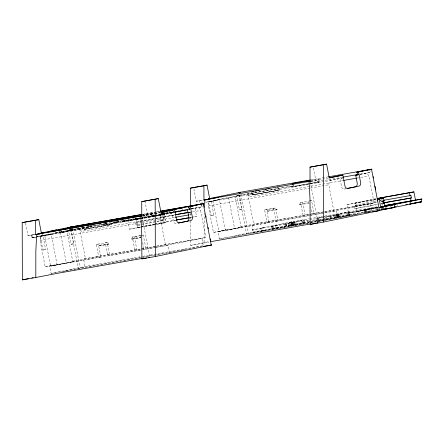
<?xml version="1.0" encoding="UTF-8"?>
<svg xmlns="http://www.w3.org/2000/svg" width="444" height="444" viewBox="0 0 444 444"><rect width="100%" height="100%" fill="white"/><g stroke="black" fill="none" stroke-linecap="round" stroke-linejoin="round"><path stroke-width="0.33" stroke-dasharray="2.22 1.67" d="M204.251 212.82L204.079 243.029L190.637 245.388L190.543 212.271M59.274 231.657L59.124 232.823L72.466 230.175L72.15 228.521M304.118 222.76L304.484 219.847L303.585 220.008L304.118 222.76L291.669 225.252L291.142 222.5L301.615 220.352L302.508 220.196L303.041 222.949L301.615 220.352L302.148 223.104L305.011 222.605L304.484 219.847L291.142 222.5M338.927 214.102L338.561 217.016L338.034 214.258L338.927 214.102L339.46 216.861L349.933 214.713L349.4 211.954L348.501 212.115L349.034 214.868L336.591 217.36L336.058 214.607L346.531 212.46L347.43 212.304L347.957 215.057M155.406 247.513L45.183 266.872L40.088 240.42L40.815 236.252L51.182 234.132L57.015 264.446L57.825 264.302L57.931 264.857L73.637 261.638L73.532 261.083L72.727 261.227L66.889 230.913L60.345 232.062L66.289 262.926L73.637 261.638M83.583 226.24L82.628 227.988L84.182 229.248L110.195 224.825L111.383 224.581L111.511 223.837L110.145 224.12L110.279 224.808M190.576 209.035L198.729 207.426L200.621 210.478L205.822 237.479L165.606 245.721L160.517 219.269L161.239 215.107M360.356 174.303L366.994 172.944L368.886 175.996L374.087 203.002L333.877 211.239L213.453 232.39L208.358 205.938L209.08 201.77L219.447 199.65L225.286 229.964L226.09 229.82L226.196 230.375L241.908 227.156L241.802 226.601L240.992 226.745L235.154 196.431L212.904 200.799L218.848 231.663L226.196 230.375M251.848 191.758L250.899 193.506L252.475 194.905L253.663 194.666L253.79 193.923L205.822 202.386M252.475 194.905L278.466 190.343L279.648 190.099L279.781 189.355L278.416 189.638L278.549 190.326M333.877 211.239L328.782 184.787L329.509 180.625L342.485 178.038L341.63 176.479M71.251 230.292L75.585 229.443L68.726 230.58L71.251 230.292L71.578 229.082M71.706 229.998L74.231 229.709L74.564 228.499M288.55 225.979L289.91 225.719L289.377 222.96L291.902 222.672L291.075 225.691L288.55 225.979L288.023 223.227L292.357 222.377L294.883 222.089L295.415 224.847L291.536 225.402L291.003 222.644L293.528 222.355L294.056 225.108L294.883 222.089L288.023 223.227L289.91 225.719L292.43 225.43L291.775 221.961L289.038 222.488L289.499 222.389M128 219.813L128.782 218.22M140.981 236.069L140.52 237.662L131.563 239.233L132.301 237.079L140.731 235.536M146.703 215.074L145.921 216.666L145.388 213.908L146.703 215.074L142.718 215.773M299.739 204.284L300.566 202.597L302.597 202.181L305.095 215.135L303.108 215.54L300.982 204.518L299.828 204.756L299.739 204.284L308.697 202.708L309.252 201.587M307.326 221.717L308.108 220.124L308.636 222.882L307.326 221.717L325.247 218.57L326.556 219.736L326.029 216.977L325.247 218.57M349.106 213.159L348.324 214.752L347.791 211.993L349.106 213.159L367.022 210.012L366.239 211.605L380.558 209.013M139.699 218.326L124.376 221.018L125.341 219.242L124.359 220.446L123.099 220.707L123.493 221.34L150.388 216.589L151.326 214.674L149.889 213.503L142.557 214.791M291.764 186.857L318.631 181.973L292.646 186.536L293.606 184.76L292.624 185.964L291.369 186.225L291.764 186.857L318.659 182.107L319.597 180.197L318.154 179.021L310.822 180.308M289.91 225.719L291.902 222.672M169.369 210.512L169.897 213.27L173.615 212.487M82.95 226.884L77.339 229.221L77.128 228.122M68.498 230.464L71.251 229.937L68.504 230.464L71.145 244.244L73.904 243.717L71.04 229.187M39.688 233.505L42.874 250.039L45.627 249.511M208.491 201.776L209.701 201.526M211.222 201.254L213.897 215.024L211.144 215.556L208.486 201.776L211.233 201.249L210.162 201.476M71.151 244.244L73.898 243.712M238.439 195.682L239.516 195.454L242.174 209.229L239.427 209.762L236.763 195.982L238.112 195.704M213.875 215.035L211.189 215.54M239.421 209.762L242.163 209.229M260.761 228.283L261.272 231.047L264.03 230.514L263.503 227.755L260.772 228.288L262.093 228.011M261.277 231.041L264.019 230.514M291.775 221.967L289.605 222.366M289.05 222.494L289.549 225.252L290.032 225.141M55.056 230.841L55.483 233.044L55.877 232.956M263.481 227.766L262.149 228.038M275.169 225.247L275.73 228L292.413 224.57L380.575 209.085M78.599 227.778L78.81 228.876L77.339 229.221L91.808 226.446L91.592 225.341M89.91 224.581L90.337 226.784L90.798 226.679M121.806 220.274L122.022 221.378L122.477 221.273L122.267 220.169M169.192 211.388L169.508 213.042L169.969 212.931L169.647 211.277M285.808 223.554L286.341 226.312L286.796 226.207L286.269 223.449L284.798 223.793L285.331 226.545L285.259 223.687L285.792 226.44L272.333 228.982L271.8 226.229L273.271 225.885L273.798 228.643L273.343 228.749L272.81 225.99M317.732 218.098L318.187 217.993L318.72 220.751L318.259 220.857L317.732 218.098L324.231 216.883M272.333 228.982L286.796 226.207M330.175 215.795L329.72 215.901L330.247 218.653L330.708 218.548L330.175 215.795L316.722 218.337L317.249 221.09L331.718 218.315L331.185 215.556L324.686 216.777M331.185 215.556L330.73 215.662L331.257 218.42M365.218 209.762L365.678 209.651L366.206 212.41L365.751 212.515L365.218 209.762L378.677 207.22M378.088 209.657L377.666 207.453L377.206 207.559L377.633 209.768M136.275 217.499L136.486 218.598L136.025 218.709L135.814 217.604M316.722 218.337L317.183 218.232M364.74 212.754L364.208 209.995L364.668 209.89L365.196 212.648M317.249 221.09L317.71 220.984M41.57 235.98C45.615 235.248 37.551 236.746 41.625 236.008M276.046 227.922L275.73 228M275.591 225.152L276.851 224.958L277.378 227.711L252.73 232.7L252.198 229.942L291.886 221.811L308.93 218.82M25.602 223.277L28.005 235.742L35.27 234.31M193.873 188.794L196.27 201.26L203.224 199.872M35.287 234.41L30.947 235.176L31.474 237.934L35.487 237.113M36.153 236.974L71.584 229.715L174.048 211.721M202.42 202.902L199.745 203.452L199.212 200.694M205.761 202.22L239.854 195.232L292.624 185.964L292.646 186.536M31.879 235.009L32.406 237.762L72.095 229.631M66.889 230.913L80.547 228.138L81.185 231.452L155.578 218.387M235.154 196.431L248.812 193.662L292.535 185.986L292.668 186.674M162.454 213.237L162.665 214.335L151.293 216.639L150.766 213.886L161.239 211.738M70.285 229.415L70.496 230.519L59.124 232.823L58.808 231.169M142.413 215.806L154.251 213.575M310.678 181.324L315.801 180.27L313.148 166.494M31.474 237.934L85.52 228.405L85.392 229.143L84.205 229.387L110.195 224.825M253.79 193.923L252.425 194.2L252.109 192.546M103.596 223.876L103.807 224.98L115.174 222.677L114.963 221.573M105.25 221.878L105.777 224.636L117.149 222.333L116.828 220.679M123.493 221.34L139.71 218.381M318.659 182.107L317.749 182.295L317.355 181.657L318.614 181.402L318.154 179.021M139.988 218.459L127.955 220.923L129.543 229.193L140.298 227.306M140.654 218.32L154.024 215.579M154.695 215.445L173.465 211.91M136.591 222.316L136.025 219.375L140.021 218.559M140.687 218.42L154.001 215.695M154.667 215.556L173.56 212.027M150.388 216.589L149.484 216.777L149.09 216.139L150.344 215.884L149.889 213.503M164.319 212.337L164.635 213.991L153.263 216.295L152.736 213.536M32.406 237.762L162.326 214.952L173.843 212.587L172.877 210.833M191.27 209.024L202.492 206.726L201.348 204.645M277.944 187.174L278.416 189.638L330.652 180.464L342.485 178.038M360.195 174.409L370.762 172.244L369.619 170.163M140.97 227.184L166.2 222.627L165.651 219.78L136.047 225.003L135.57 222.516L174.797 214.813M140.787 218.542L164.607 214.358L165.174 217.294L164.33 217.466L164.813 219.952L165.651 219.78M136.047 225.003L137.801 224.647L137.951 225.43L137.618 224.681M162.227 219.636L162.56 220.391L162.227 219.636L163.903 219.292L163.425 216.811M137.768 225.463L162.56 220.391M129.543 229.193L140.243 227.001M140.909 226.862L154.279 224.12M154.95 223.987L175.73 220.063M137.068 224.797L137.618 227.644L140.282 227.1M140.948 226.962L154.262 224.237M154.928 224.098L175.835 220.174M191.614 208.724L194.972 208.136L196.564 216.406L190.126 217.665M344.344 189.044L345.665 188.772C343.972 189.671 341.808 188.667 341.569 186.746L339.976 178.477M96.337 244.444L98.368 244.028L99.85 245.732L108.808 244.156L108.719 243.689L107.326 242.457L96.337 244.444L98.829 257.398L100.816 256.993L98.696 245.965L99.85 245.732M266.633 209.546L268.115 211.25L266.961 211.488L269.086 222.511L267.099 222.916L264.602 209.962L266.633 209.546L275.596 207.975L276.989 209.207L277.078 209.673L275.924 209.912L278.044 220.94L324.026 212.865M107.326 242.457L105.295 242.868L107.792 255.827L142.235 249.717M142.674 242.613L143.795 248.451L145.782 248.041L143.29 235.087L132.301 237.079M264.602 209.962L275.596 207.975M309.524 201.021L311.555 200.605L314.052 213.564L312.065 213.969L310.817 207.481M131.563 239.233L141.037 237.54M98.696 245.965L108.808 244.156M378.044 207.759L348.479 212.954L346.886 204.684L376.301 198.657M376.601 202.281L355.505 205.988L354.956 203.141L376.262 198.773M45.183 266.872L57.825 264.302M72.727 261.227L85.398 258.63L155.472 246.326M213.453 232.39L226.09 229.82M240.992 226.745L253.663 224.148L374.087 203.002M51.182 234.132L44.639 235.281L50.583 266.145L66.289 262.926M218.848 231.663L241.908 227.156M307.72 223.421L219.353 238.939L217.921 231.496L278.044 220.94M355.949 205.888L355.799 205.106L377.084 200.744M377.494 204.723L354.75 208.719L354.273 206.232L356.132 205.855L355.799 205.106M380.558 200.849L380.408 200.061L380.558 200.849L382.129 200.527L382.367 201.765M354.75 208.719L377.289 204.107M380.619 203.424L382.606 203.008M336.058 214.607L349.4 211.954M100.816 256.993L49.656 265.978L51.088 273.421L85.015 266.467L142.113 256.438M219.353 238.939L253.285 231.984L310.384 221.956M348.479 212.954L377.888 206.926M63.453 271.451L65.473 271.034M66.145 270.896L79.942 268.087L140.798 257.403M190.637 245.388L209.496 241.519M234.415 236.413L248.213 233.605L309.068 222.921M355.983 208.469L356.549 211.405L377.855 207.043M204.079 243.029L208.952 242.03M305.011 222.605L294.539 224.747L294.006 221.994L293.112 222.15L293.645 224.908M142.851 257.304L169.364 252.647L203.291 245.693L201.859 238.256L156.094 246.292M324.714 220.435L368.17 211.91M368.847 211.771L371.561 211.211L370.13 203.774L309.507 214.419M48.701 234.426L51.92 233.833L51.709 232.728M290.137 225.119L292.302 224.72L289.582 225.247M112.981 220.535L113.403 222.738L117.283 222.183L117.072 221.084M120.269 221.6L116.389 222.155L120.269 221.6L120.052 220.502M113.403 222.738L117.283 222.183M160.684 213.298L160.894 214.397L164.774 213.847L164.558 212.743M167.754 213.264L163.875 213.819L167.754 213.264L167.543 212.16M160.894 214.397L164.774 213.847M332.939 215.334L336.818 214.779L337.351 217.538L335.997 217.799L333.472 218.093L332.939 215.334L336.818 214.779M335.925 214.752L339.799 214.197L340.332 216.955L338.977 217.216L336.452 217.51L335.925 214.752L339.799 214.197M291.536 225.402L295.415 224.847L292.357 222.377L292.89 225.136L291.003 222.644M292.43 225.43L291.075 225.691L290.548 222.938M333.472 218.093L337.351 217.538M336.452 217.51L340.332 216.955M44.222 249.761L45.621 249.506L42.446 232.972M44.283 249.789L42.902 250.039M91.808 226.446L78.349 228.987L78.138 227.883M122.022 221.378L136.486 218.598M169.508 213.042L173.865 212.204M271.8 226.229L286.269 223.449L286.341 226.312M364.208 209.995L377.666 207.453M318.72 220.751L331.718 218.315M365.751 212.515L367.149 212.282M140.376 218.259L150.361 216.45L140.371 218.209M383.289 208.519L386.014 208.025M310.794 179.925L327.966 176.862M196.27 201.26L203.263 199.983M310.983 181.063L328.566 178.027M310.933 181.718L319.597 180.197M317.355 181.657L342.513 177.239M359.923 174.148L370.762 172.244M250.899 193.506L276.889 188.944L278.466 190.343L252.447 194.766L278.438 190.204M212.904 200.799L219.447 199.65M200.422 203.335L202.447 202.98M253.663 194.666L279.648 190.099M142.618 214.347L155.6 212.066M156.282 211.943L159.696 211.344M142.524 214.402L159.723 211.394M150.766 213.886L153.63 213.381L154.162 216.139M142.563 215.573L154.201 213.531M154.845 213.414L159.624 212.576M28.005 235.742L34.721 234.565M154.923 213.453L159.624 212.632M247.558 193.917L249.45 196.97L342.951 180.547M356.604 178.149L360.017 177.55M360.7 177.434L368.886 175.996M142.668 216.2L151.326 214.674M191.198 208.713L202.492 206.726M82.628 227.988L108.619 223.426L110.168 224.686M208.358 205.938L309.734 188.134M310.411 188.017L328.782 184.787M72.466 230.175L71.573 230.331L71.356 229.226M115.174 222.677L114.28 222.833L113.964 221.179M162.665 214.335L161.766 214.496L161.555 213.392M164.635 213.991L163.736 214.147L163.525 213.048M173.843 212.587L169.897 213.27M61.677 230.664L61.994 232.317L61.1 232.478L60.778 230.825M103.807 224.98L104.701 224.825L104.384 223.171M105.777 224.636L106.677 224.475L106.249 222.272M136.025 219.375L140.11 218.659M139.999 218.875L110.145 224.12L109.674 221.656M140.676 218.759L154.246 216.372M154.923 216.256L162.382 214.946L161.244 212.865M84.205 229.387L111.383 224.581M188.844 212.343L191.519 211.877M174.808 214.841L162.56 216.994L161.993 214.058M188.417 212.454L191.136 211.971M156.26 218.265L174.686 215.029M189.016 212.515L191.747 212.032M192.43 211.916L200.621 210.478M135.57 222.516L165.174 217.294M40.088 240.42L141.464 222.616M142.147 222.494L160.517 219.269M174.609 217.416L163.037 219.475L163.586 222.322M189.322 214.829L191.997 214.358M189.843 217.582L191.186 217.349M191.858 217.227L196.564 216.406M137.618 227.644L141.697 226.928M142.38 226.806L166.2 222.627M300.566 202.597L308.996 201.054M309.64 200.943L311.555 200.605M299.828 204.756L309.301 203.058M268.026 210.783L276.989 209.207M266.961 211.488L277.078 209.673M141.37 235.425L143.29 235.087M131.468 238.767L140.432 237.19M99.761 245.26L108.719 243.689M354.956 203.141L376.051 199.434M346.886 204.684L376.451 199.495M380.686 201.565L382.722 201.204M354.273 206.232L377.017 202.242M381.03 201.537L383.033 201.182M308.863 214.53L251.853 224.542L253.285 231.984M324.703 212.743L336.197 210.728L337.629 218.165M381.163 204.051L383.516 203.668M309.612 218.698L377.877 206.71M156.155 246.204L205.822 237.479M155.411 246.409L83.583 259.024L85.015 266.467M356.549 211.405L377.644 207.703M252.198 229.942L324.037 217.327M324.697 217.21L378.06 207.842M142.913 249.6L167.932 245.205L169.364 252.647M156.083 247.397L165.606 245.721M50.583 266.145L57.931 264.857M381.257 208.963L383.988 208.486L383.549 206.266M349.933 214.713L347.064 215.218L346.531 212.46M311.061 221.839L369.519 211.572M370.202 211.449L371.561 211.211M252.73 232.7L358.635 214.102M309.751 222.799L322.683 220.529M323.365 220.407L347.191 216.222M347.874 216.106L349.916 215.745M350.594 215.629L353.319 215.151M354.001 215.029L356.044 214.668M311.122 222.821L324.037 220.551M142.796 256.321L203.291 245.693M141.481 257.281L182.329 250.111M183.006 249.989L185.048 249.633M51.088 273.421L140.132 257.781M142.596 215.756L154.212 213.775M154.895 213.658L159.674 212.843M239.51 195.449L236.791 195.982M55.522 233.044L57.165 232.756L56.954 231.651M176.079 223.526L174.659 223.271L173.576 222.056L171.706 212.959L160.206 215.257L161.799 223.526M86.613 226.44L91.347 226.551L91.292 224.259M367.022 210.012L365.712 208.847L366.239 211.605M79.287 228.399L81.185 231.452M329.798 178.904L330.652 180.464M200.727 204.479L202.009 206.815M173.36 210.961L174.215 212.521M161.044 212.609L162.326 214.952M116.578 221.29L117.149 222.333L116.25 222.488L116.039 221.384M61.139 230.758L61.994 232.317M78.216 227.289L78.81 228.876M77.406 228.055L77.8 229.115L77.589 228.011M397.097 204.717L397.313 205.822M390.842 206.36L391.164 208.014M386.413 205.761L386.735 207.415M385.731 207.021L385.941 208.125M382.012 199.473L382.384 201.376M383.411 206.416L383.832 208.619M381.252 199.528L381.474 200.666M381.951 203.147L382.517 206.088M338.445 214.463L338.977 217.216M337.279 214.485L337.806 217.244M336.957 214.446L337.484 217.205M335.464 215.046L335.997 217.799M334.293 215.068L334.826 217.826M310.112 181.33L317.943 222.022M308.697 202.708L308.785 203.18M292.035 222.339L292.568 225.097M291.886 221.811L292.413 224.57M273.565 208.391L276.057 221.345M272.261 226.118L272.794 228.876M271.606 226.029L272.139 228.788M248.812 193.662L249.45 196.97M247.824 193.834L253.663 224.148M240.909 194.256L248.479 233.561M238.966 194.627L246.537 233.933M228.616 197.58L234.56 228.444M182.19 208.952L182.401 210.051M170.762 211.594L170.979 212.698L170.518 212.804L170.091 210.6M166.084 211.871L166.4 213.525M165.018 212.448L165.229 213.553M163.203 213.009L163.42 214.108M162.715 213.803L164.308 222.067M161.821 211.932L162.249 214.136M151.659 213.725L152.192 216.483M144.877 200.971L147.53 214.752M141.841 215.812L149.672 256.504M135.054 216.633L135.476 218.837L135.015 218.942L134.593 216.739M134.332 236.663L136.824 249.617L134.837 250.022L132.712 239M124.27 220.463L124.403 221.156M123.277 219.935L123.488 221.034L123.032 221.145L122.816 220.041M118.698 220.762L118.914 221.867M117.316 219.686L117.743 221.889M115.507 220.246L115.928 222.45M114.546 221.373L114.763 222.472M105.705 222.044L106.238 224.797L104.923 223.637L87.002 226.784L88.317 227.944L87.89 225.741M107.653 244.394L109.779 255.417M90.92 224.348L91.347 226.551M83.838 227.028L84.16 228.682M79.559 228.316L85.398 258.63M74.02 228.605L74.231 229.709M72.638 227.528L73.06 229.737M72.638 228.738L80.209 268.043M72.394 228.926L72.605 230.025L70.08 230.314L69.658 228.111M70.696 229.11L78.266 268.415M69.281 229.021L69.603 230.675M59.701 231.013L60.023 232.667M124.359 220.446L124.376 221.018M90.282 224.498L90.337 226.784"/><path stroke-width="0.67" d="M203.43 246.403L211.71 244.96L155.339 256.515L141.897 258.88L141.708 232.778L140.809 216.106L141.841 215.812L47.125 232.406L36.641 234.399L35.842 251.371L35.809 277.506L22.372 279.87L22.2 222.611L38.789 219.602L41.442 233.383L35.681 234.565L35.637 220.252L38.789 219.602M204.451 207.392L204.906 199.917L218.676 197.33M381.84 210.029L382.118 207.126L394.572 204.579L394.3 207.476L377.061 210.867M410.012 204.251L410.284 201.354L421.8 198.995L421.523 201.892L391.414 207.942M54.956 230.286L56.632 230.003L48.174 231.668L48.551 231.59M54.989 230.275L55.345 230.197M148.801 257.437L149.467 257.276M317.072 222.955L318.071 222.699L317.06 222.805M77.267 226.357L76.812 226.468L91.275 223.687L90.815 223.793M77.817 226.229L78.277 226.124M89.805 224.031L90.265 223.92M121.95 218.515L121.49 218.626L135.958 215.845L122.5 218.387M134.488 216.189L134.943 216.078M181.973 207.848L183.444 207.503L168.975 210.284L182.984 207.614M182.506 210.606L182.961 210.495M183.516 210.367L183.977 210.262L174.414 212.071M140.809 216.106L141.769 215.939L141.73 201.62L158.314 198.612L160.972 212.393L174.581 209.607L176.812 221.057L177.445 222.161L178.76 222.938L190.715 220.624L191.68 220.113L192.313 219.114L192.43 217.41L190.31 206.382L188.517 206.693L189.949 209.296L174.936 212.215M372.377 211.799L379.959 210.473L323.604 222.039L310.167 224.398L309.979 198.302L309.079 181.624L310.112 181.363L306.843 181.846M314.818 223.437L316.089 223.171M190.31 206.382L203.752 203.618L160.384 211.227M346.992 188.5L355.583 186.741L357.015 185.609L357.298 183.522L355.705 175.258L358.214 174.814L356.787 172.217L372.017 169.136L328.493 176.817M40.171 233.394L39.71 233.494L40.215 233.416M145.532 258.131L146.553 257.92M314.308 223.543L310.167 224.398M190.52 206.066L190.47 188.128L207.054 185.12L209.712 198.901L203.946 200.083L203.907 185.77L207.054 185.12M309.079 181.624L310.04 181.457L309.995 167.138L326.584 164.13L329.237 177.911L342.846 175.125L345.082 186.574L346.004 187.962L347.746 188.445L358.985 186.141L360.201 185.348L360.756 183.361L358.574 171.9M141.73 201.62L158.314 198.612M309.995 167.138L326.584 164.13M38.967 233.533L71.562 226.873M208.358 198.784L239.322 192.474L310.201 179.987M69.963 227.761L58.597 230.07L61.461 229.565M60.567 229.72L71.939 227.417L69.07 227.922M160.589 211.927L164.102 211.233L163.209 211.394M160.956 212.343L174.581 209.607M172.555 210.251L172.505 209.973L169.369 210.512L201.065 204.123L160.223 211.294M329.226 177.861L342.846 175.125M356.787 172.217L369.336 169.641M161.721 212.471L165.107 211.777M192.202 206.227L193.512 205.955M355.705 175.258L358.364 174.714M178.061 223.116L187.313 221.223L188.534 220.424L189.083 218.442L187.44 209.74M377.633 198.385L413.902 191.897L415.495 200.166L384.554 205.727M377.594 198.501L413.902 191.897M377.794 199.256L383.538 198.118L384.088 200.966L383.033 201.182L383.516 203.668L384.565 203.452L385.131 206.388L379.387 207.526M382.628 203.03L411.372 197.957L410.894 195.471L410.051 195.643L409.507 192.801M22.372 279.87L28.433 278.627M31.802 277.938L33.145 277.661M35.809 277.506L56.838 273.421L143.823 258.142M384.443 206.11L394.916 203.963M396.886 203.618L385.52 205.922L386.413 205.761M394.799 206.91L396.109 206.643M141.897 258.88L145.022 258.236M381.79 209.751L394.244 207.198M409.956 203.979L421.473 201.62M48.257 231.651L48.385 231.624M238.572 192.591L240.515 192.219M70.307 227.073L141.936 214.463M210.878 241.647L310.733 223.898M384.837 209.196L386.463 208.88L384.571 209.096M190.47 188.128L203.907 185.77M22.2 222.611L35.637 220.252M292.396 184.776L292.169 183.583L310.156 180.425M208.364 199.14L310.312 181.185M203.946 200.083L204.906 199.917M252.514 191.642L253.846 191.408M255.178 191.175L256.515 190.942M257.847 190.704L259.179 190.47M265.173 189.416L266.511 189.183M267.843 188.95L269.175 188.717M342.996 177.117L358.835 174.375M71.051 226.956L142.069 214.491M113.747 220.08L114.646 219.919M161.239 211.738L162.132 211.583M39.05 233.749L142.041 215.667M36.741 234.21L38.084 233.971M39.427 233.738L41.442 233.383M343.634 180.431L356.604 178.149M35.681 234.565L36.641 234.399M98.907 223.548L100.239 223.315M177.644 211.305L179.004 211.067M182.406 210.473L186.491 209.757M175.469 214.696L188.178 212.465M175.485 214.724L188.417 212.454M175.275 217.299L188.656 214.946M176.401 219.947L188.5 217.821M176.512 220.052L189.444 217.782M377.411 199.195L383.538 198.118M383.511 200.305L410.894 195.471M382.722 201.204L384.088 200.966M383.277 202.891L411.372 197.957M383.205 203.691L384.565 203.452M384.582 205.594L405.583 201.842M406.76 201.698L408.103 201.465M408.963 201.254L410.789 200.993M411.666 200.777L421.8 198.995M410.284 201.354L390.648 205.245L394.572 204.579M381.046 207.104L385.131 206.388M379.415 207.603L382.118 207.126M405.827 204.651L407.192 204.412M410.606 203.813L411.971 203.574M413.336 203.33L421.523 201.892M394.3 207.476L391.342 207.992M374.331 211.344L375.696 211.105M367.615 212.637L368.975 212.399M105.705 222.044L122.1 219.247M384.765 206.149L387.29 205.861L383.411 206.416M381.057 206.921L382.323 206.776M292.169 183.583L293.129 184.365M189.555 209.368L188.217 206.754M410.534 198.129L411.1 201.065M380.924 197.819L381.141 198.956M379.143 199.023L380.73 207.287M373.127 176.64L373.387 177.994M374.952 186.13L375.607 189.516M377.567 199.683L377.827 201.038M371.539 169.242L379.503 210.584M277.944 187.174L277.883 186.88L277.839 187.196M239.322 192.474L239.532 193.578M203.424 203.668L203.685 205.023M205.772 215.867L206.033 217.221M207.992 227.389L208.253 228.743M210.212 238.905L210.473 240.265M203.269 203.724L211.233 245.066M323.432 164.78L323.604 222.039M155.167 199.262L155.339 256.515M42.441 232.972L41.098 233.25L42.435 232.972M67.982 227.7L70.718 227.178L68.015 227.694M115.723 219.73L103.274 222.222L116.617 219.575L115.723 219.73M69.553 227.561L68.193 227.828L72.072 227.273L69.553 227.561M72.533 226.978L71.179 227.245L75.058 226.69L72.533 226.978M114.23 219.719L112.876 219.98L116.755 219.43L114.23 219.719M117.21 219.136L115.856 219.403L119.736 218.848L117.21 219.136M161.716 211.377L160.362 211.644L164.241 211.089L161.716 211.377M164.702 210.795L163.342 211.061L167.222 210.506L164.702 210.795"/></g></svg>
